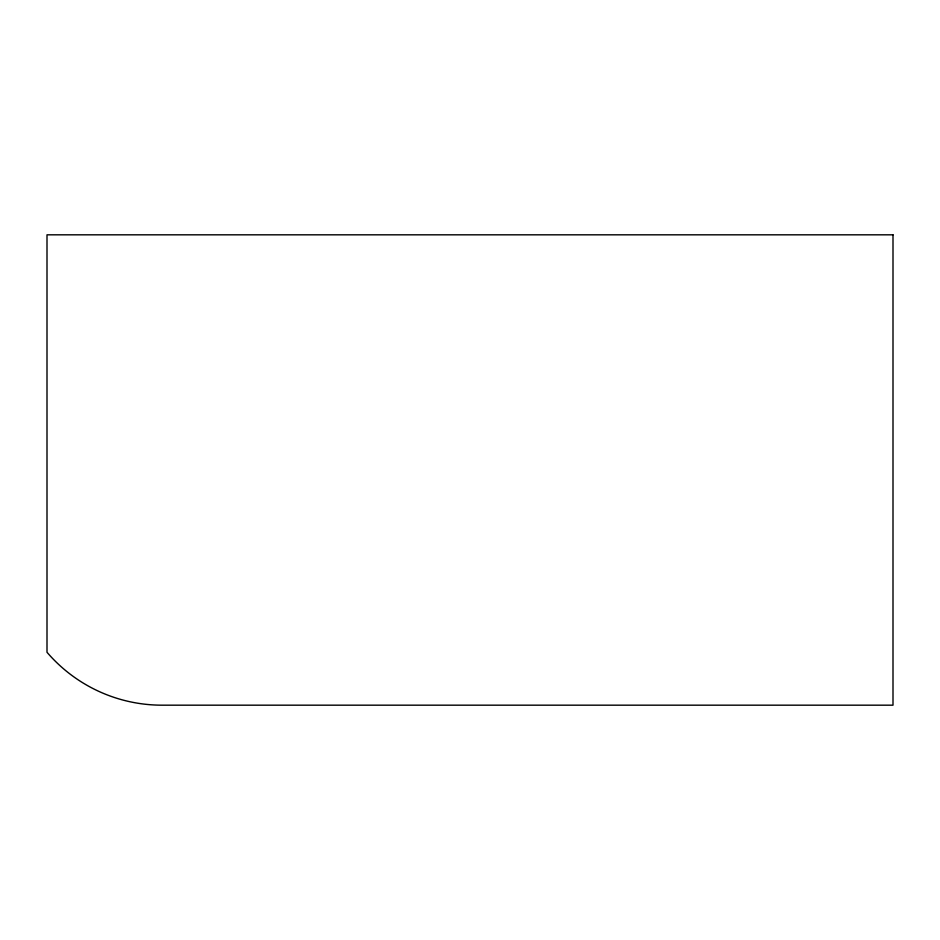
<?xml version="1.0" encoding="UTF-8"?>
<svg xmlns="http://www.w3.org/2000/svg" width="940" height="940" viewBox="0 0 940 940"><rect width="100%" height="100%" fill="white"/><g stroke="black" fill="none" stroke-linecap="round" stroke-linejoin="round"><path stroke-width="1.41" d="M893 234.824L47 234.824L47 652.278A151.481 151.481 0 0 0 162.021 705.176L893 705.176L893 234.824"/></g></svg>
